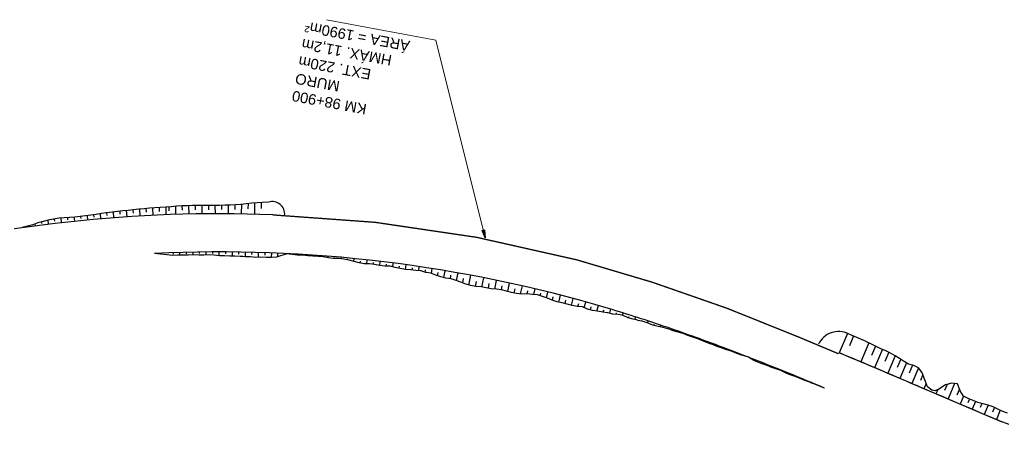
# Model space of a CAD drawing. Header units: metres. Extents: x 288738 to 324331, y 7399322 to 7465117.
# Drawn here: x 292499.8 to 292874.6, y 7462808.5 to 7462973.5 of the extents above; entities that cross this region are included whole.
import ezdxf

# ---------------------------------------------------------------- set-up
doc = ezdxf.new("R2010")
doc.units = ezdxf.units.M
doc.header["$LTSCALE"] = 10
for name, color, linetype in [('F-HZ-CORREDOR', 7, 'Continuous'), ('F-HZ-CORREDOR-FEAT', 2, 'Continuous'), ('F-HZ-TALUDES-TIC', 7, 'Continuous'), ('U-HZ-TALUDES', 2, 'Continuous'), ('U-PLATAFORMA', 2, 'Continuous')]:
    doc.layers.add(name, color=color, linetype=linetype)
doc.layers.add('U-HZ-MURO', color=210, linetype='Continuous', lineweight=13)
doc.layers.add('U-HZ-TEXTO-MUROS', color=2, linetype='Continuous', lineweight=0)
doc.styles.add('ARIAL', font='arial.ttf')
doc.styles.add('DIM', font='arial.ttf', dxfattribs={"width": 0.8})
doc.dimstyles.new('U-1_2000', dxfattribs={"dimscale": 2, "dimtxt": 1.5, "dimasz": 0.75, "dimexe": 0.75, "dimexo": 0.75, "dimgap": 0.25, "dimtad": 1, "dimzin": 4, "dimtxsty": 'DIM', "dimblk": 'ARCHTICK', "dimcen": 0.7, "dimdle": 0.75, "dimclrd": 256, "dimclre": 256, "dimclrt": 256, "dimaunit": 1, "dimadec": 3, "dimazin": 2, "dimtfac": 1, "dimtofl": 0, "dimtmove": 0, "dimatfit": 3, "dimldrblk": 'CLOSEDBLANK', "dimfxl": 0, "dimtolj": 1, "dimtzin": 0, "dimlwd": -1, "dimlwe": -1, "dimarcsym": 0})

# ---------------------------------------------------------------- blocks, each defined once
blk = doc.blocks.new('_ArchTick')
at = {"color": 0, "linetype": 'ByBlock', "const_width": 0.15}
blk.add_lwpolyline([(-0.5, -0.5), (0.5, 0.5)], dxfattribs=at)

msp = doc.modelspace()

# ---------------------------------------------------------------- linework, layer by layer
at = {"layer": 'F-HZ-CORREDOR', "color": 90, "linetype": 'Continuous', "lineweight": -3, "ltscale": 0.05}
for p, q in [((292558.256, 7462884.819), (292558.274, 7462884.306)), ((292560.755, 7462884.897), (292560.786, 7462883.842)), ((292563.254, 7462884.964), (292563.267, 7462884.438)), ((292565.754, 7462885.02), (292565.775, 7462883.94)), ((292568.253, 7462885.063), (292568.262, 7462884.461)), ((292570.753, 7462885.094), (292570.765, 7462883.907)), ((292573.253, 7462885.113), (292573.256, 7462884.49)), ((292575.753, 7462885.121), (292575.754, 7462883.684)), ((292578.253, 7462885.116), (292578.249, 7462884.341)), ((292580.753, 7462885.099), (292580.738, 7462883.53)), ((292583.253, 7462885.07), (292583.241, 7462884.255)), ((292585.752, 7462885.03), (292585.72, 7462883.295)), ((292588.252, 7462884.976), (292588.23, 7462884.073)), ((292590.751, 7462884.911), (292590.698, 7462883.065)), ((292593.25, 7462884.834), (292593.22, 7462883.933)), ((292595.748, 7462884.746), (292595.683, 7462883.031)), ((292598.078, 7462884.651), (292598.021, 7462883.32)), ((292780.993, 7462843.684), (292780.914, 7462843.484)), ((292783.318, 7462842.766), (292783.162, 7462842.371)), ((292785.642, 7462841.844), (292785.568, 7462841.657)), ((292787.964, 7462840.916), (292787.868, 7462840.678)), ((292790.283, 7462839.984), (292790.238, 7462839.872)), ((292792.601, 7462839.047), (292792.478, 7462838.744)), ((292794.917, 7462838.105), (292794.865, 7462837.979)), ((292797.231, 7462837.159), (292797.167, 7462837.002)), ((292799.542, 7462836.207), (292799.514, 7462836.139)), ((292801.852, 7462835.251), (292801.813, 7462835.155)), ((292804.16, 7462834.289), (292804.14, 7462834.24))]:
    msp.add_line(p, q, dxfattribs=at)
at = {"layer": 'F-HZ-CORREDOR', "color": 1, "linetype": 'Continuous', "lineweight": -3, "ltscale": 0.05}
for p, q in [((292602.387, 7462884.291), (292602.395, 7462884.449)), ((292604.869, 7462883.995), (292604.878, 7462884.156)), ((292607.363, 7462883.84), (292607.383, 7462884.172)), ((292609.854, 7462883.63), (292609.867, 7462883.822)), ((292612.346, 7462883.44), (292612.375, 7462883.846)), ((292614.837, 7462883.231), (292614.853, 7462883.448)), ((292617.317, 7462882.931), (292617.36, 7462883.473)), ((292619.798, 7462882.644), (292619.824, 7462882.956)), ((292622.289, 7462882.507), (292622.338, 7462883.051)), ((292624.756, 7462882.104), (292624.79, 7462882.463)), ((292627.185, 7462881.519), (292627.291, 7462882.584)), ((292629.611, 7462880.917), (292629.685, 7462881.625)), ((292632.08, 7462880.569), (292632.244, 7462882.068)), ((292634.574, 7462880.389), (292634.653, 7462881.09)), ((292637.037, 7462879.975), (292637.218, 7462881.504)), ((292639.524, 7462879.733), (292639.615, 7462880.468)), ((292641.997, 7462879.428), (292642.185, 7462880.89)), ((292644.448, 7462878.936), (292644.556, 7462879.751)), ((292646.895, 7462878.427), (292647.144, 7462880.23)), ((292649.382, 7462878.172), (292649.504, 7462879.026)), ((292651.872, 7462877.951), (292652.104, 7462879.519)), ((292654.274, 7462877.334), (292654.413, 7462878.243)), ((292656.729, 7462876.926), (292657.02, 7462878.768)), ((292659.079, 7462876.073), (292659.267, 7462877.226)), ((292661.471, 7462875.357), (292661.909, 7462877.973)), ((292666.326, 7462874.195), (292666.845, 7462877.122)), ((292663.924, 7462874.882), (292664.155, 7462876.217)), ((292668.672, 7462873.333), (292668.977, 7462875.008)), ((292671.027, 7462872.505), (292671.725, 7462876.231)), ((292673.474, 7462872.015), (292673.835, 7462873.889)), ((292675.959, 7462871.741), (292676.658, 7462875.283)), ((292678.417, 7462871.296), (292678.77, 7462873.043)), ((292680.885, 7462870.993), (292681.569, 7462874.289)), ((292685.778, 7462870.041), (292686.475, 7462873.247)), ((292683.361, 7462870.677), (292683.69, 7462872.226)), ((292688.219, 7462869.5), (292688.576, 7462871.103)), ((292690.688, 7462869.131), (292691.376, 7462872.156)), ((292693.185, 7462869.099), (292693.477, 7462870.353)), ((292695.674, 7462868.865), (292696.19, 7462871.037)), ((292698.122, 7462868.443), (292698.366, 7462869.449)), ((292700.506, 7462867.691), (292701.044, 7462869.859)), ((292702.792, 7462866.689), (292703.117, 7462867.974)), ((292705.198, 7462866.017), (292705.874, 7462868.638)), ((292707.642, 7462865.494), (292707.972, 7462866.749)), ((292710.048, 7462864.82), (292710.73, 7462867.36)), ((292712.487, 7462864.284), (292712.818, 7462865.494)), ((292714.929, 7462863.901), (292715.527, 7462866.048)), ((292717.279, 7462863.068), (292717.606, 7462864.22)), ((292719.728, 7462862.575), (292720.337, 7462864.684)), ((292722.195, 7462862.172), (292722.462, 7462863.079)), ((292724.653, 7462861.754), (292725.11, 7462863.279)), ((292727.113, 7462861.384), (292727.292, 7462861.975)), ((292729.576, 7462861.023), (292729.83, 7462861.845)), ((292731.845, 7462859.981), (292732.021, 7462860.544)), ((292734.267, 7462859.368), (292734.581, 7462860.352)), ((292736.695, 7462858.78), (292736.826, 7462859.184)), ((292739.097, 7462858.092), (292739.334, 7462858.814)), ((292741.41, 7462857.165), (292741.554, 7462857.599)), ((292743.844, 7462856.602), (292744.06, 7462857.242)), ((292746.276, 7462856.031), (292746.346, 7462856.237)), ((292748.603, 7462855.125), (292748.778, 7462855.633)), ((292751.008, 7462854.448), (292751.072, 7462854.631)), ((292753.399, 7462853.727), (292753.49, 7462853.985)), ((292755.749, 7462852.874), (292755.798, 7462853.011)), ((292758.1, 7462852.024), (292758.2, 7462852.301)), ((292760.433, 7462851.128), (292760.492, 7462851.287)), ((292762.747, 7462850.184), (292762.896, 7462850.586)), ((292765.095, 7462849.328), (292765.167, 7462849.523)), ((292767.445, 7462848.478), (292767.582, 7462848.843)), ((292769.812, 7462847.674), (292769.866, 7462847.817)), ((292772.176, 7462846.865), (292772.255, 7462847.072)), ((292774.507, 7462845.961), (292774.548, 7462846.069)), ((292806.466, 7462833.324), (292806.432, 7462833.243))]:
    msp.add_line(p, q, dxfattribs=at)
at = {"layer": 'F-HZ-CORREDOR-FEAT', "color": 2, "linetype": 'Continuous', "lineweight": -3}
for centre, radius, start, end in [((292596.127, 7462899.567), 4.688, 353.61811, 108.07368), ((292811.822, 7462846.345), 8.457, 63.70884, 154.53902)]:
    msp.add_arc(centre, radius, start, end, dxfattribs=at)
at = {"layer": 'F-HZ-TALUDES-TIC', "color": 10, "linetype": 'Continuous', "lineweight": -3, "ltscale": 0.05}
for p, q in [((292566.713, 7462902.745), (292566.741, 7462901.143)), ((292569.228, 7462902.738), (292569.268, 7462899.578)), ((292571.743, 7462902.762), (292571.755, 7462901.183)), ((292574.258, 7462902.795), (292574.268, 7462899.618)), ((292576.773, 7462902.851), (292576.77, 7462901.235)), ((292579.288, 7462902.925), (292579.268, 7462899.61)), ((292581.805, 7462903.007), (292581.786, 7462901.298)), ((292584.324, 7462903.218), (292584.268, 7462899.557)), ((292586.847, 7462903.473), (292586.807, 7462901.492)), ((292589.372, 7462903.696), (292589.266, 7462899.455)), ((292591.897, 7462903.844), (292591.831, 7462901.616)), ((292527.987, 7462899.227), (292528.066, 7462898.351)), ((292530.471, 7462899.623), (292530.635, 7462897.693)), ((292532.957, 7462900.006), (292533.042, 7462898.953)), ((292535.451, 7462900.315), (292535.619, 7462898.094)), ((292537.946, 7462900.61), (292538.029, 7462899.443)), ((292540.448, 7462900.838), (292540.606, 7462898.448)), ((292542.948, 7462901.089), (292543.025, 7462899.849)), ((292545.449, 7462901.348), (292545.597, 7462898.756)), ((292547.952, 7462901.589), (292548.022, 7462900.241)), ((292550.458, 7462901.798), (292550.59, 7462899.017)), ((292552.966, 7462901.947), (292553.027, 7462900.538)), ((292555.475, 7462902.114), (292555.585, 7462899.232)), ((292556.666, 7462902.234), (292556.719, 7462900.755)), ((292559.173, 7462902.467), (292559.271, 7462899.359)), ((292561.685, 7462902.621), (292561.727, 7462901.027)), ((292564.198, 7462902.705), (292564.269, 7462899.492)), ((292505.677, 7462895.795), (292505.784, 7462894.99)), ((292508.102, 7462896.572), (292508.182, 7462895.942)), ((292510.553, 7462897.171), (292510.743, 7462895.624)), ((292513.025, 7462897.616), (292513.125, 7462896.77)), ((292515.506, 7462897.994), (292515.709, 7462896.211)), ((292518.011, 7462898.163), (292518.102, 7462897.325)), ((292520.514, 7462898.341), (292520.679, 7462896.752)), ((292523.011, 7462898.573), (292523.089, 7462897.789)), ((292525.5, 7462898.888), (292525.655, 7462897.245)), ((292503.257, 7462895.015), (292503.282, 7462894.835)), ((292815.193, 7462854.084), (292812.117, 7462846.699)), ((292817.509, 7462853.118), (292815.967, 7462849.427)), ((292823.34, 7462850.491), (292820.302, 7462843.272)), ((292825.923, 7462849.254), (292824.427, 7462845.709)), ((292828.522, 7462848.059), (292825.558, 7462841.053)), ((292830.998, 7462846.942), (292829.526, 7462843.469)), ((292830.998, 7462846.942), (292829.526, 7462843.469)), ((292833.374, 7462845.591), (292830.549, 7462838.936)), ((292833.374, 7462845.591), (292830.549, 7462838.936)), ((292835.524, 7462844.249), (292834.187, 7462841.104)), ((292835.524, 7462844.249), (292834.187, 7462841.104)), ((292837.668, 7462842.896), (292835.152, 7462836.981)), ((292837.668, 7462842.896), (292835.152, 7462836.981)), ((292839.995, 7462841.978), (292838.724, 7462838.99)), ((292839.995, 7462841.978), (292838.724, 7462838.99)), ((292842.308, 7462841.027), (292839.753, 7462835.025)), ((292842.308, 7462841.027), (292839.753, 7462835.025)), ((292843.927, 7462838.447), (292842.99, 7462836.246)), ((292843.927, 7462838.447), (292842.99, 7462836.246)), ((292845.217, 7462835.095), (292844.353, 7462833.066)), ((292845.217, 7462835.095), (292844.353, 7462833.066)), ((292846.958, 7462832.803), (292846.806, 7462832.445)), ((292846.958, 7462832.803), (292846.806, 7462832.445)), ((292849.604, 7462832.636), (292848.953, 7462831.107)), ((292849.604, 7462832.636), (292848.953, 7462831.107)), ((292853.208, 7462834.718), (292852.231, 7462832.423)), ((292856.06, 7462835.033), (292853.554, 7462829.148)), ((292857.887, 7462832.943), (292856.87, 7462830.556)), ((292859.435, 7462830.199), (292858.154, 7462827.189)), ((292861.687, 7462829.104), (292861.07, 7462827.657)), ((292864.012, 7462828.185), (292862.754, 7462825.231)), ((292866.424, 7462827.468), (292865.739, 7462825.859)), ((292868.866, 7462826.82), (292867.355, 7462823.272)), ((292871.226, 7462825.983), (292870.441, 7462824.138)), ((292873.46, 7462824.847), (292871.955, 7462821.313))]:
    msp.add_line(p, q, dxfattribs=at)
at = {"layer": 'U-HZ-MURO', "ltscale": 0.05, "const_width": 0.5}
msp.add_lwpolyline([(292811.822, 7462846.345), (292797.214, 7462852.478, 0.0351522), (292712.143, 7462882.086, 0.0557955), (292596.26, 7462899.193, 0.0557955)], format="xyb", dxfattribs=at)
at = {"layer": 'U-HZ-TALUDES', "color": 2, "linetype": 'Continuous', "lineweight": -3, "ltscale": 0.05}
for points in [[(292601.681, 7462884.392), (292597.664, 7462883.157), (292595.683, 7462883.031), (292593.707, 7462883.013), (292591.734, 7462883.088), (292589.758, 7462883.045), (292587.787, 7462883.203), (292585.815, 7462883.291), (292584.873, 7462883.332), (292583.842, 7462883.416), (292581.868, 7462883.496), (292579.894, 7462883.555), (292577.919, 7462883.569), (292575.943, 7462883.67), (292573.967, 7462883.817), (292571.99, 7462883.955), (292570.015, 7462883.878), (292568.038, 7462883.856), (292566.06, 7462883.942), (292564.083, 7462883.929), (292562.106, 7462883.885), (292560.131, 7462883.82), (292558.154, 7462883.791), (292551.192, 7462884.53)], [(292777.549, 7462845.039), (292774.984, 7462845.802), (292774.413, 7462845.992), (292774.413, 7462845.992), (292773.121, 7462846.498), (292771.268, 7462847.219), (292769.367, 7462847.813), (292769.168, 7462847.869), (292767.487, 7462848.463), (292765.613, 7462849.125), (292763.763, 7462849.849), (292763.297, 7462849.981), (292763.295, 7462849.982), (292761.886, 7462850.501), (292760.059, 7462851.289), (292758.2, 7462851.987), (292757.49, 7462852.252), (292757.485, 7462852.254), (292756.334, 7462852.667), (292754.463, 7462853.331), (292752.602, 7462854.023), (292752.133, 7462854.146), (292752.132, 7462854.147), (292750.678, 7462854.536), (292748.76, 7462855.059), (292746.925, 7462855.823), (292746.735, 7462855.902), (292745.02, 7462856.382), (292743.052, 7462856.75), (292741.126, 7462857.237), (292740.728, 7462857.348), (292740.727, 7462857.349), (292739.301, 7462858.029), (292737.408, 7462858.616), (292735.471, 7462859.06), (292734.881, 7462859.242), (292734.876, 7462859.243), (292733.539, 7462859.517), (292731.629, 7462860.04), (292729.826, 7462860.905), (292729.45, 7462861.083), (292729.449, 7462861.084), (292727.892, 7462861.347), (292725.855, 7462861.444), (292723.941, 7462861.938), (292723.727, 7462861.936), (292721.962, 7462862.208), (292720, 7462862.529), (292718.043, 7462862.86), (292716.14, 7462863.379), (292714.312, 7462864.166), (292712.303, 7462864.296), (292710.376, 7462864.722), (292708.487, 7462865.286), (292706.572, 7462865.756), (292704.632, 7462866.125), (292702.746, 7462866.703), (292700.928, 7462867.559), (292699.042, 7462868.15), (292697.157, 7462868.749), (292695.166, 7462868.905), (292693.186, 7462869.099), (292691.16, 7462869.082), (292689.188, 7462869.287), (292687.265, 7462869.709), (292685.344, 7462870.137), (292683.443, 7462870.663), (292681.497, 7462870.975), (292679.5, 7462871.036), (292677.586, 7462871.495), (292675.639, 7462871.789), (292673.673, 7462871.983), (292671.731, 7462872.296), (292669.835, 7462872.858), (292667.974, 7462873.619), (292666.091, 7462874.277), (292664.189, 7462874.836), (292662.247, 7462875.172), (292660.325, 7462875.631), (292658.437, 7462876.301), (292656.549, 7462876.992), (292654.779, 7462877.216), (292654.587, 7462877.224), (292652.692, 7462877.892), (292650.716, 7462878.034), (292648.751, 7462878.238), (292646.786, 7462878.439), (292644.85, 7462878.86), (292642.907, 7462879.228), (292640.97, 7462879.654), (292639.923, 7462879.72), (292638.991, 7462879.75), (292637.029, 7462879.976), (292635.083, 7462880.344), (292633.115, 7462880.518), (292631.139, 7462880.615), (292629.193, 7462881), (292627.257, 7462881.501), (292625.319, 7462882.002), (292623.365, 7462882.355), (292621.403, 7462882.633), (292619.419, 7462882.647), (292617.455, 7462882.911), (292615.492, 7462883.191), (292613.516, 7462883.313), (292611.547, 7462883.527), (292609.571, 7462883.647), (292607.599, 7462883.828), (292605.622, 7462883.925), (292603.649, 7462884.11), (292601.681, 7462884.392)], [(292806.432, 7462833.243), (292804.585, 7462833.995), (292802.745, 7462834.765), (292801.333, 7462835.355), (292800.908, 7462835.54), (292799.039, 7462836.238), (292797.194, 7462836.993), (292796.37, 7462837.275), (292795.317, 7462837.666), (292793.447, 7462838.358), (292792.987, 7462838.529), (292791.603, 7462839.112), (292791.417, 7462839.201), (292789.791, 7462839.944), (292787.932, 7462840.659), (292786.014, 7462841.226), (292785.467, 7462841.483), (292784.19, 7462842.026), (292782.301, 7462842.66), (292780.47, 7462843.442), (292779.518, 7462843.735), (292779.513, 7462843.737), (292777.549, 7462845.039)]]:
    msp.add_lwpolyline(points, dxfattribs=at)
at = {"layer": 'U-HZ-TALUDES', "color": 2, "linetype": 'Continuous', "lineweight": -3}
for points in [[(292594.672, 7462904.023, 714.932), (292592.366, 7462903.876, 714.751), (292590.308, 7462903.737, 714.591), (292588.253, 7462903.646, 714.485), (292586.196, 7462903.393, 714.225), (292585.215, 7462903.287, 714.119), (292584.142, 7462903.204, 714.039), (292582.09, 7462903.019, 713.862), (292580.04, 7462902.937, 713.798), (292577.991, 7462902.905, 713.791), (292575.942, 7462902.813, 713.732), (292573.894, 7462902.791, 713.75), (292571.845, 7462902.763, 713.771), (292569.797, 7462902.74, 713.804), (292567.749, 7462902.734, 713.862), (292565.7, 7462902.757, 713.956), (292563.653, 7462902.687, 713.966), (292561.605, 7462902.618, 713.985), (292559.56, 7462902.501, 713.963), (292557.516, 7462902.32, 713.885), (292555.475, 7462902.114, 713.79)], [(292555.475, 7462902.114, 713.79), (292553.432, 7462901.972, 713.766), (292551.388, 7462901.864, 713.785), (292549.346, 7462901.718, 713.773), (292547.306, 7462901.53, 713.726), (292545.268, 7462901.33, 713.676), (292543.231, 7462901.118, 713.622), (292541.195, 7462900.907, 713.575), (292539.157, 7462900.719, 713.561), (292537.12, 7462900.535, 713.557), (292535.09, 7462900.267, 713.477), (292533.058, 7462900.021, 713.427), (292532.692, 7462899.967, 713.409), (292531.033, 7462899.715, 713.324), (292529.01, 7462899.384, 713.205), (292526.987, 7462899.074, 713.113), (292524.959, 7462898.821, 713.087), (292522.932, 7462898.563, 713.064), (292520.898, 7462898.377, 713.12), (292518.865, 7462898.186, 713.18), (292516.816, 7462898.13, 713.383), (292514.784, 7462897.918, 713.437), (292512.768, 7462897.572, 713.364), (292510.753, 7462897.218, 713.29), (292508.755, 7462896.746, 713.105), (292506.765, 7462896.216, 712.869), (292504.808, 7462895.458, 712.412), (292502.828, 7462894.892, 712.154), (292500.846, 7462894.362, 711.941)], [(292818.844, 7462852.56, 713.18), (292816.984, 7462853.337, 713.227), (292816.17, 7462853.677, 713.248), (292815.531, 7462853.943, 713.264), (292815.122, 7462854.113, 713.275)], [(292849.453, 7462832.578, 705.876), (292848.672, 7462832.283, 705.312), (292847.367, 7462832.486, 705.018), (292845.733, 7462833.753, 705.591), (292844.701, 7462836.436, 707.704), (292843.669, 7462839.118, 709.814), (292843.53, 7462839.318, 709.949), (292842.308, 7462841.027, 711.085), (292840.482, 7462841.847, 711.172), (292838.529, 7462842.372, 710.938), (292836.8, 7462843.425, 711.279), (292836.615, 7462843.525, 711.304), (292835.093, 7462844.534, 711.68), (292833.365, 7462845.596, 712.03), (292831.628, 7462846.64, 712.36), (292829.816, 7462847.51, 712.5), (292829.63, 7462847.592, 712.508), (292827.966, 7462848.294, 712.548), (292826.142, 7462849.141, 712.666), (292825.958, 7462849.238, 712.688), (292824.329, 7462850.019, 712.817), (292822.511, 7462850.887, 712.96), (292822.321, 7462850.972, 712.969), (292818.844, 7462852.56, 713.18)], [(292876.254, 7462823.751, 707.585), (292874.373, 7462824.438, 707.528), (292872.547, 7462825.257, 707.613), (292870.786, 7462826.225, 707.862), (292868.866, 7462826.82, 707.705), (292866.914, 7462827.341, 707.467), (292864.955, 7462827.847, 707.213), (292863.069, 7462828.522, 707.142), (292861.226, 7462829.298, 707.182), (292859.435, 7462830.199, 707.356), (292858.152, 7462832.29, 708.825), (292857.09, 7462834.902, 710.86), (292855.029, 7462835.165, 710.342), (292852.601, 7462834.568, 708.89), (292849.604, 7462832.636, 705.985), (292848.672, 7462832.283, 705.312), (292847.367, 7462832.486, 705.018), (292845.733, 7462833.753, 705.591), (292844.701, 7462836.436, 707.704), (292843.669, 7462839.118, 709.814), (292843.53, 7462839.318, 709.949), (292842.308, 7462841.027, 711.085), (292840.482, 7462841.847, 711.172), (292838.529, 7462842.372, 710.938), (292836.8, 7462843.425, 711.279), (292836.615, 7462843.525, 711.304), (292835.093, 7462844.534, 711.68), (292833.365, 7462845.596, 712.03), (292831.628, 7462846.64, 712.36), (292829.816, 7462847.51, 712.5), (292829.63, 7462847.592, 712.508), (292827.966, 7462848.294, 712.548), (292826.142, 7462849.141, 712.666), (292825.958, 7462849.238, 712.688), (292824.329, 7462850.019, 712.817), (292822.511, 7462850.887, 712.96), (292822.321, 7462850.972, 712.969), (292818.844, 7462852.56, 713.18)], [(292848.864, 7462831.145, 704.326), (292848.292, 7462831.389, 704.341), (292847.113, 7462831.891, 704.371), (292845.273, 7462832.674, 704.419), (292843.433, 7462833.458, 704.466), (292841.593, 7462834.241, 704.514), (292841.403, 7462834.322, 704.519), (292839.752, 7462835.025, 704.561), (292837.911, 7462835.808, 704.609), (292836.07, 7462836.591, 704.656), (292834.227, 7462837.374, 704.704), (292834.034, 7462837.456, 704.709), (292832.384, 7462838.157, 704.752), (292830.54, 7462838.94, 704.799), (292828.695, 7462839.723, 704.847), (292826.85, 7462840.506, 704.894), (292826.664, 7462840.585, 704.899), (292825.004, 7462841.288, 704.942), (292823.156, 7462842.069, 704.989), (292822.966, 7462842.149, 704.994), (292821.308, 7462842.849, 705.037), (292819.458, 7462843.627, 705.084), (292819.267, 7462843.708, 705.089), (292817.607, 7462844.405, 705.132), (292815.755, 7462845.18, 705.18), (292813.902, 7462845.955, 705.227), (292813.091, 7462846.293, 705.248), (292812.454, 7462846.558, 705.264), (292812.047, 7462846.728, 705.275)], [(292874.2, 7462820.357, 703.671), (292872.875, 7462820.921, 703.705), (292871.035, 7462821.705, 703.753), (292869.195, 7462822.488, 703.8), (292867.355, 7462823.272, 703.848), (292865.515, 7462824.055, 703.896), (292863.674, 7462824.839, 703.943), (292861.834, 7462825.622, 703.991), (292859.994, 7462826.406, 704.038), (292858.154, 7462827.189, 704.086), (292856.314, 7462827.973, 704.133), (292854.474, 7462828.757, 704.181), (292852.634, 7462829.54, 704.228), (292850.794, 7462830.324, 704.276), (292848.953, 7462831.107, 704.324), (292848.292, 7462831.389, 704.341), (292847.113, 7462831.891, 704.371), (292845.273, 7462832.674, 704.419), (292843.433, 7462833.458, 704.466), (292841.593, 7462834.241, 704.514), (292841.403, 7462834.322, 704.519), (292839.752, 7462835.025, 704.561), (292837.911, 7462835.808, 704.609), (292836.07, 7462836.591, 704.656), (292834.227, 7462837.374, 704.704), (292834.034, 7462837.456, 704.709), (292832.384, 7462838.157, 704.752), (292830.54, 7462838.94, 704.799), (292828.695, 7462839.723, 704.847), (292826.85, 7462840.506, 704.894), (292826.664, 7462840.585, 704.899), (292825.004, 7462841.288, 704.942), (292823.156, 7462842.069, 704.989), (292822.966, 7462842.149, 704.994), (292821.308, 7462842.849, 705.037), (292819.458, 7462843.627, 705.084), (292819.267, 7462843.708, 705.089), (292817.607, 7462844.405, 705.132), (292815.755, 7462845.18, 705.18), (292813.902, 7462845.955, 705.227), (292813.091, 7462846.293, 705.248), (292812.454, 7462846.558, 705.264), (292812.047, 7462846.728, 705.275)]]:
    msp.add_polyline3d(points, dxfattribs=at)
at = {"layer": 'U-PLATAFORMA', "linetype": 'Continuous', "lineweight": -3}
for p in [(292848.864, 7462831.145), (292874.2, 7462820.357)]:
    msp.add_line(p, (292841.403, 7462834.322), dxfattribs=at)
at = {"layer": 'U-PLATAFORMA', "flags": 128}
for points in [[(292596.299, 7462899.235, 0.0733227), (292441.288, 7462882.37, 0.0052482), (292429.921, 7462879.282, 0.004893), (292417.826, 7462875.732, 0.0041643), (292406.758, 7462872.264, 0.0037931), (292394.697, 7462868.273, 0.0030421), (292384, 7462864.57, 0.0026637), (292371.862, 7462860.213, 0.0019042), (292361.787, 7462856.492, 0.0015236), (292349.258, 7462851.767, 0.0007619), (292341.759, 7462848.899, 0.000381), (292326.813, 7462843.146, -0.0004585), (292313.067, 7462837.856, -0.0009171), (292306.211, 7462835.239, -0.0018338), (292294.772, 7462830.946, -0.0022917), (292285.62, 7462827.596, -0.0002191), (292284.87, 7462827.326)], [(292848.864, 7462831.145), (292841.403, 7462834.322, 0.000381), (292826.664, 7462840.585, 0.0007619), (292819.267, 7462843.708, 0.0008973), (292811.991, 7462846.751, 0.0008973)], [(292874.2, 7462820.357), (292841.403, 7462834.322, 0.000381), (292826.664, 7462840.585, 0.0007619), (292819.267, 7462843.708, 0.0008973), (292811.991, 7462846.751, 0.0008973)]]:
    msp.add_lwpolyline(points, format="xyb", dxfattribs=at)
at = {"layer": 'U-PLATAFORMA', "lineweight": 30, "flags": 128}
msp.add_lwpolyline([(292907.02, 7462808.486), (292874.069, 7462820.404)], dxfattribs=at)
at = {"layer": 'U-PLATAFORMA', "linetype": 'Continuous', "lineweight": -3}
for centre, radius, start, end in [((292575.987, 7462365.121), 534.5, 87.82213, 104.59644), ((292575.987, 7462365.121), 520, 73.4389, 92.73302), ((292568.402, 7462339.615), 546.61, 72.23611, 73.4389), ((292543.085, 7462260.589), 629.592, 71.114713, 72.236106), ((292526.188, 7462211.197), 681.795, 70.160321, 71.114713), ((292478.326, 7462078.543), 822.82, 69.291017, 70.160321), ((292445.456, 7461991.596), 915.771, 68.593821, 69.291017), ((291967.756, 7460818.266), 2197.154, 67.19775, 67.403399), ((292343.21, 7461730.777), 1195.916, 67.209231, 68.593821), ((291798.241, 7460415.05), 2634.554, 67.023137, 67.19775), ((288724.173, 7453164.862), 10509.521, 66.9358297, 67.0231371), ((288724.173, 7453164.862), 10509.521, 66.9358297, 67.0231371)]:
    msp.add_arc(centre, radius, start, end, dxfattribs=at)

# ---------------------------------------------------------------- texts
at = {"layer": 'U-HZ-TEXTO-MUROS', "color": 2, "linetype": 'Continuous', "lineweight": -3, "insert": (292608.928, 7462972.824), "char_height": 4, "width": 47.6625, "attachment_point": 9, "rotation": 169.46638, "style": 'ARIAL'}
msp.add_mtext('{\\C256;KM 98+900\\PMURO \\PEXT.^I220m\\PHMÁX. 11,2m\\PÁREA = 1990m²}', dxfattribs=at)

# ---------------------------------------------------------------- leaders
at = {"layer": 'U-HZ-TEXTO-MUROS', "color": 2, "linetype": 'Continuous', "lineweight": -3}
msp.add_leader([(292677.251, 7462890.514), (292658.407, 7462965.722), (292616.757, 7462973.467)], dimstyle='U-1_2000', override={"dimscale": 1, "dimasz": 3}, dxfattribs=at)

doc.saveas('drawing.dxf')
